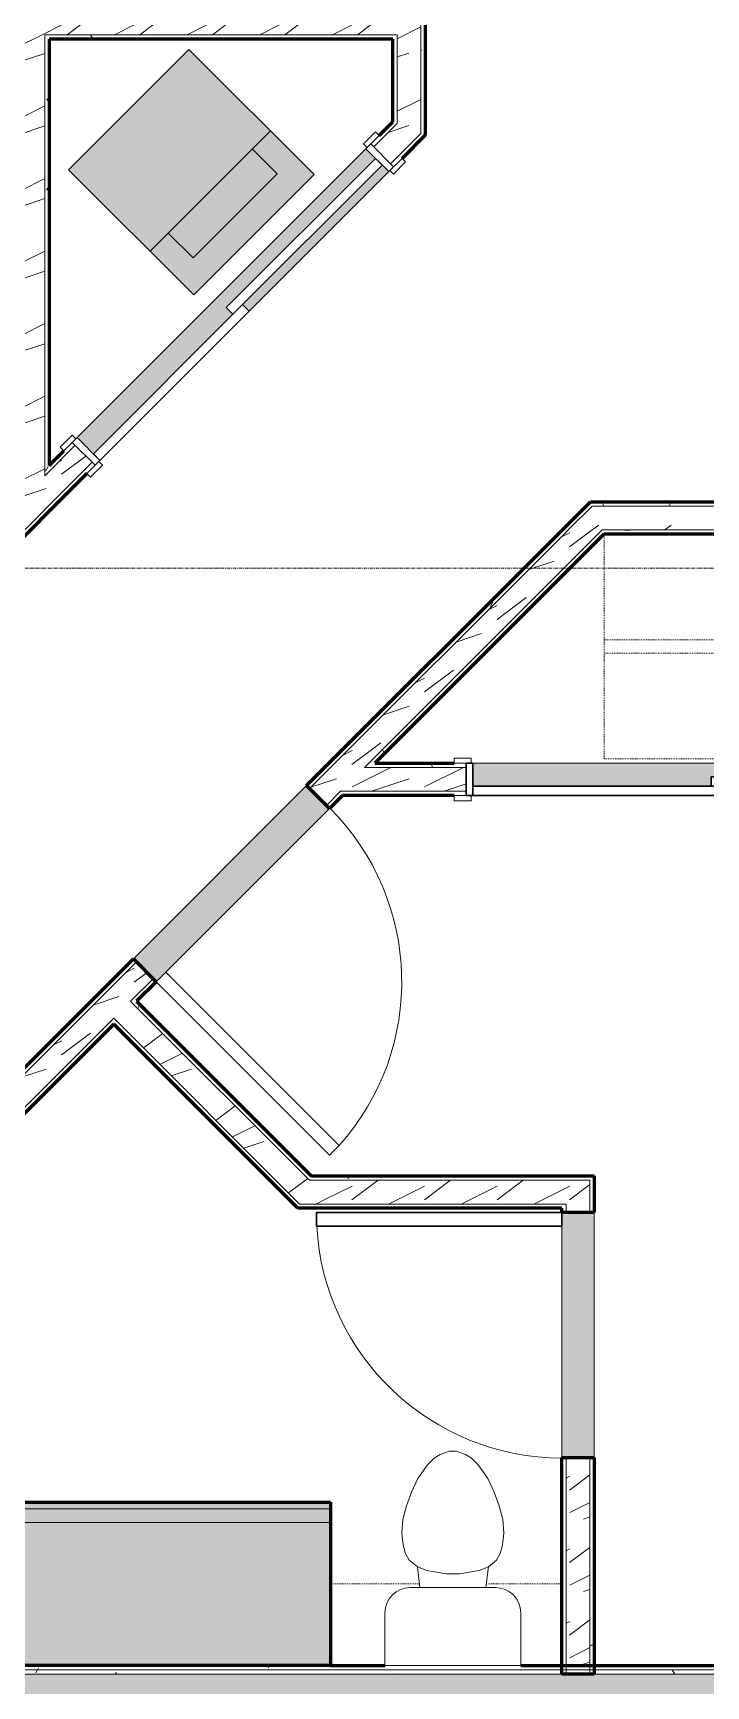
# Model space of a CAD drawing. Header units: inches. Extents: x -4061 to -1937, y 10959 to 12323.
# Drawn here: x -2349.9 to -2251.1, y 11683 to 11925.8 of the extents above; entities that cross this region are included whole.
import ezdxf

# ---------------------------------------------------------------- set-up
doc = ezdxf.new("R2010")
doc.units = ezdxf.units.IN
doc.header["$MEASUREMENT"] = 0
doc.linetypes.add('Dash', pattern=[0.25, 0.125, -0.125])
doc.linetypes.add('Grid Line 1_2_', pattern=[0.875, 0.5, -0.125, 0.125, -0.125])
for name, color, linetype, lineweight in [('0-1', 7, 'Continuous', 5), ('0-2', 250, 'Continuous', 9), ('A-DOOR-1', 250, 'Continuous', 9), ('A-DOOR-2', 50, 'Continuous', 30), ('A-DOOR-FRAM-1', 50, 'Continuous', 30), ('A-WALL', 113, 'Continuous', 18), ('A-WALL-1', 8, 'Continuous', 5), ('A-WALL-2', 10, 'Continuous', 60), ('A-WALL-3', 7, 'Continuous', 18), ('A-WALL-PATT-1', 250, 'Continuous', 9), ('A-WALL-PATT-2', 55, 'Continuous', 9), ('A-WALL-PATT-6', 111, 'Continuous', 9), ('I-WALL-2', 2, 'Continuous', 60), ('P-SANR-FIXT-1', 55, 'Continuous', 9), ('P-SANR-FIXT-2', 250, 'Continuous', 9), ('Q-CASE-1', 53, 'Continuous', 9), ('Q-CASE-2', 10, 'Continuous', 60), ('Q-CASE-3', 250, 'Continuous', 9), ('Q-CASE-HDLN-1', 250, 'Dash', 9), ('S-GRID-1', 1, 'Grid Line 1_2_', 9)]:
    doc.layers.add(name, color=color, linetype=linetype, lineweight=lineweight)
pattern_1 = [(0, (0, 0), (20.48, 5.12), [0.845, -14.515, 0.845, -14.515, -81.92]), (0, (0, 0), (20.48, 5.12), [-30.72, 0.845, -29.875, 0.845, -14.515, -35.84]), (0, (0, 0), (20.48, 5.12), [-76.8, 0.845, -9.395, 0.845, -24.755]), (120, (7.68, 2.56), (-14.67405, 15.1762003), [0.845, -14.515, 0.845, -14.515, -81.92]), (120, (7.68, 2.56), (-14.67405, 15.1762003), [-30.72, 0.845, -29.875, 0.845, -14.515, -35.84]), (120, (7.68, 2.56), (-14.67405, 15.1762003), [-76.8, 0.845, -9.395, 0.845, -24.755]), (240, (10.24, 12.8), (-5.80595, -20.2962003), [0.845, -14.515, 0.845, -14.515, -81.92]), (240, (10.24, 12.8), (-5.80595, -20.2962003), [-30.72, 0.845, -29.875, 0.845, -14.515, -35.84]), (240, (10.24, 12.8), (-5.80595, -20.2962003), [-76.8, 0.845, -9.395, 0.845, -24.755])]
pattern_2 = [(216.87, (4.265, 10.662), (31.9871619, 21.32545714), [5.331, -47.981]), (206.565, (10.662, 7.464), (-10.662476, -10.6620098), [11.921, -11.921]), (198.435, (10.662, 2.132), (-21.32449365, -10.6625869), [6.744, -26.974])]

# ---------------------------------------------------------------- blocks, each defined once
blk = doc.blocks.new('Single-Flush - 36_ x 84_-1372839-ENLARGED RCP - 2ND FLOOR PLAN - EAST')
at = {"layer": 'A-DOOR-1'}
blk.add_arc((18, 2.37), 36.07, 93.1789, 180, dxfattribs=at)
at = {"layer": 'A-DOOR-2'}
for p, q in [((16, 2.37), (16, 38.39)), ((18, 38.39), (16, 38.39)), ((18, 2.37), (18, 38.39)), ((18, 2.37), (16, 2.37))]:
    blk.add_line(p, q, dxfattribs=at)
blk = doc.blocks.new('OD_CW_Closet - OD_CW_Closet-2069095-ENLARGED RCP - 2ND FLOOR PLAN - EAST')
at = {"layer": 'Q-CASE-HDLN-1'}
for p, q in [((0.74, 9), (25.09, 9)), ((0.74, -22.35), (0.74, 7.65)), ((27.59, 9), (100.09, 9)), ((105.09, 9), (158.05, 9)), ((158.05, 9), (158.05, -24)), ((0.74, -6.5), (158.05, -6.5)), ((0.74, -8.5), (158.05, -8.5))]:
    blk.add_line(p, q, dxfattribs=at)
blk = doc.blocks.new('FOLDING_SLIDING CLOSET - 72_ x 80_-1372885-ENLARGED RCP - 2ND FLOOR PLAN - EAST')
at = {"layer": 'A-DOOR-1'}
for p, q in [((-38.75, 3.25), (-36.25, 3.25)), ((-38.75, 2.5), (-38.75, 3.25)), ((-36.25, 2.5), (-38.75, 2.5)), ((-36.25, 3.25), (-36.25, 2.5)), ((36.25, 3.25), (38.75, 3.25)), ((36.25, 2.5), (36.25, 3.25)), ((38.75, 2.5), (36.25, 2.5)), ((38.75, 3.25), (38.75, 2.5)), ((-38.75, -2.25), (-36.25, -2.25)), ((-38.75, -3), (-38.75, -2.25)), ((-36.25, -2.25), (-36.25, -3)), ((36.25, -2.25), (38.75, -2.25)), ((36.25, -3), (36.25, -2.25)), ((38.75, -2.25), (38.75, -3)), ((-36.25, -3), (-38.75, -3)), ((38.75, -3), (36.25, -3))]:
    blk.add_line(p, q, dxfattribs=at)
at = {"layer": 'A-DOOR-2'}
for p, q in [((-1, 0.5), (36, 0.5)), ((-1, -0.875), (-1, 0.5)), ((36, 0.5), (36, -0.875)), ((-36, -0.875), (1, -0.875)), ((-36, -2.25), (-36, -0.875)), ((1, -2.25), (-36, -2.25)), ((36, -0.875), (-1, -0.875)), ((1, -0.875), (1, -2.25))]:
    blk.add_line(p, q, dxfattribs=at)
at = {"layer": 'A-DOOR-FRAM-1'}
for p, q in [((-37, 2.5), (-36, 2.5)), ((-37, -2.25), (-37, 2.5)), ((-36, 2.5), (-36, -2.25)), ((36, 2.5), (37, 2.5)), ((36, -2.25), (36, 2.5)), ((37, 2.5), (37, -2.25)), ((-36, -2.25), (-37, -2.25)), ((37, -2.25), (36, -2.25))]:
    blk.add_line(p, q, dxfattribs=at)
blk = doc.blocks.new('Stacked Washer and Dryer - 26_x25_ - Private-1372850-ENLARGED RCP - 2ND FLOOR PLAN - EAST')
at = {"layer": 'P-SANR-FIXT-1'}
blk.add_hatch(color=256, dxfattribs=at).paths.add_polyline_path([(5.39, 12.5), (0, 12.5), (0, -12.5), (26, -12.5), (26, 12.5)], flags=0)
at = {"layer": 'P-SANR-FIXT-2'}
for p, q in [((26, 12.5), (0, 12.5)), ((0, -12.5), (0, 12.5)), ((16.91, -12.5), (16.91, 12.5)), ((26, 12.5), (26, -12.5)), ((22.09, 8.75), (16.91, 8.75)), ((22.09, -8.75), (22.09, 8.75)), ((16.91, -8.75), (22.09, -8.75)), ((0, -12.5), (26, -12.5))]:
    blk.add_line(p, q, dxfattribs=at)
blk = doc.blocks.new('FOLDING_SLIDING CLOSET - 60_ x 80_-1494136-ENLARGED RCP - 2ND FLOOR PLAN - EAST')
at = {"layer": 'A-DOOR-1'}
for p, q in [((-32.75, 3.25), (-30.25, 3.25)), ((-32.75, 2.5), (-32.75, 3.25)), ((-30.25, 2.5), (-32.75, 2.5)), ((-30.25, 3.25), (-30.25, 2.5)), ((30.25, 3.25), (32.75, 3.25)), ((30.25, 2.5), (30.25, 3.25)), ((32.75, 2.5), (30.25, 2.5)), ((32.75, 3.25), (32.75, 2.5)), ((-32.75, -2.25), (-30.25, -2.25)), ((-32.75, -3), (-32.75, -2.25)), ((-30.25, -2.25), (-30.25, -3)), ((30.25, -2.25), (32.75, -2.25)), ((30.25, -3), (30.25, -2.25)), ((32.75, -2.25), (32.75, -3)), ((-30.25, -3), (-32.75, -3)), ((32.75, -3), (30.25, -3))]:
    blk.add_line(p, q, dxfattribs=at)
at = {"layer": 'A-DOOR-2'}
for p, q in [((-1, 0.5), (30, 0.5)), ((-1, -0.88), (-1, 0.5)), ((30, 0.5), (30, -0.88)), ((-30, -0.88), (1, -0.88)), ((-30, -2.25), (-30, -0.88)), ((1, -2.25), (-30, -2.25)), ((30, -0.88), (-1, -0.88)), ((1, -0.88), (1, -2.25))]:
    blk.add_line(p, q, dxfattribs=at)
at = {"layer": 'A-DOOR-FRAM-1'}
for p, q in [((-31, 2.5), (-30, 2.5)), ((-31, -2.25), (-31, 2.5)), ((-30, 2.5), (-30, -2.25)), ((30, 2.5), (31, 2.5)), ((30, -2.25), (30, 2.5)), ((31, 2.5), (31, -2.25)), ((-30, -2.25), (-31, -2.25)), ((31, -2.25), (30, -2.25))]:
    blk.add_line(p, q, dxfattribs=at)
blk = doc.blocks.new('OD_CW_Base Cabinet - OD_CW_Base Cabinet-1866993-ENLARGED RCP - 2ND FLOOR PLAN - EAST')
at = {"layer": 'Q-CASE-1'}
for points in [[(51.7, -1), (53.33, -1), (53.33, 0), (0.74, 0), (0.74, -1)], [(0.74, -3), (53.33, -3), (53.33, -1), (0.74, -1)], [(51.7, -24), (53.33, -24), (53.33, -3), (0.74, -3), (0.74, -24)]]:
    blk.add_hatch(color=256, dxfattribs=at).paths.add_polyline_path(points, flags=0)
at = {"layer": 'Q-CASE-2'}
for p, q in [((0.74, -24), (0.74, 0)), ((0.74, 0), (53.33, 0)), ((53.33, 0), (53.33, -24)), ((53.33, -24), (0.74, -24))]:
    blk.add_line(p, q, dxfattribs=at)
at = {"layer": 'Q-CASE-3'}
for p, q in [((0.74, 0), (0.74, -1)), ((53.33, 0), (0.74, 0)), ((53.33, -1), (0.74, -1)), ((0.74, -1), (0.74, -3)), ((53.33, -1), (0.74, -1)), ((53.33, -1), (53.33, 0)), ((53.33, -3), (53.33, -1)), ((0.74, -3), (0.74, -24)), ((53.33, -3), (0.74, -3)), ((53.33, -24), (53.33, -3)), ((53.33, -24), (0.74, -24))]:
    blk.add_line(p, q, dxfattribs=at)
blk = doc.blocks.new('Toilet-Domestic-3D - Toilet-Domestic-3D-1372870-ENLARGED RCP - 2ND FLOOR PLAN - EAST')
at = {"layer": 'P-SANR-FIXT-2'}
for p, q in [((-5.13, 8), (-3.74, 10)), ((-3.74, 10), (-2.74, 11)), ((-2.74, 11), (-1.87, 11.5)), ((-1.87, 11.5), (-0.5, 12)), ((-0.5, 12), (0.5, 12)), ((0.5, 12), (1.87, 11.5)), ((1.87, 11.5), (2.74, 11)), ((2.74, 11), (3.74, 10)), ((3.74, 10), (5.13, 8)), ((-6.06, 6), (-5.13, 8)), ((5.13, 8), (6.06, 6)), ((-6.79, 4), (-6.06, 6)), ((6.06, 6), (6.79, 4)), ((-7.33, 1.99), (-6.79, 4)), ((6.79, 4), (7.33, 1.99)), ((-7.5, 0), (-7.33, 1.99)), ((7.33, 1.99), (7.5, 0)), ((-7.41, -1), (-7.5, 0)), ((-7.24, -2), (-7.41, -1)), ((-6.97, -3), (-7.24, -2)), ((7.24, -2), (6.97, -3)), ((7.41, -1), (7.24, -2)), ((7.5, 0), (7.41, -1)), ((-6.4, -4), (-6.97, -3)), ((-5.21, -5), (-6.4, -4)), ((6.4, -4), (5.21, -5)), ((6.97, -3), (6.4, -4)), ((-3.84, -5.5), (-5.21, -5)), ((-4.86, -8.02), (-5.21, -5)), ((-1, -6), (-3.84, -5.5)), ((1, -6), (-1, -6)), ((3.84, -5.5), (1, -6)), ((5.21, -5), (3.84, -5.5)), ((4.86, -8.02), (5.21, -5)), ((6.25, -8.02), (-6.25, -8.02)), ((-9.98, -11.75), (-9.98, -19.48)), ((9.98, -19.48), (9.98, -11.75)), ((-9.98, -19.48), (9.98, -19.48))]:
    blk.add_line(p, q, dxfattribs=at)
for centre, start, end in [((-6.25, -11.75), 90, 180), ((6.25, -11.75), 0, 90)]:
    blk.add_arc(centre, 3.73, start, end, dxfattribs=at)
blk = doc.blocks.new('OD_CW_Upper Cabinet - OD_CW_Upper Cabinet-V21-ENLARGED RCP - 2ND FLOOR PLAN - EAST')
at = {"layer": 'Q-CASE-HDLN-1'}
for p, q in [((0.74, 12), (11.81, 12)), ((21.66, 12), (34.74, 12))]:
    blk.add_line(p, q, dxfattribs=at)
blk = doc.blocks.new('CTR - 1st Phase - Unit Layouts_rvt-1-ENLARGED RCP - 2ND FLOOR PLAN - EAST')
at = {"layer": 'A-WALL-1'}
h = blk.add_hatch(color=256, dxfattribs=at)
h.paths.add_polyline_path([(-2341.07, 11864.02), (-2320.56, 11884.53), (-2321.53, 11885.5), (-2299.61, 11907.42), (-2301.03, 11908.83), (-2343.45, 11866.41), (-2341.24, 11864.2)], flags=0)
h.paths.add_polyline_path([(-2318.17, 11884.97), (-2297.67, 11905.47), (-2298.64, 11906.45), (-2319.14, 11885.94)], flags=0)
h = blk.add_hatch(color=256, dxfattribs=at)
h.paths.add_polyline_path([(-2248.32, 11813.8), (-2213.32, 11813.8), (-2213.32, 11815.18), (-2248.32, 11815.18), (-2248.32, 11814.83)], flags=0)
h.paths.add_polyline_path([(-2250.32, 11815.18), (-2250.32, 11816.55), (-2213.32, 11816.55), (-2213.32, 11818.55), (-2285.32, 11818.55), (-2285.32, 11815.18), (-2266.97, 11815.18)], flags=0)
for points in [[(-2331.83, 11786.46), (-2306.38, 11811.91), (-2309.73, 11815.27), (-2335.19, 11789.82), (-2332.27, 11786.9)], [(-2268.12, 11716.54), (-2267.5, 11716.54), (-2267.5, 11752.54), (-2272.25, 11752.54), (-2272.25, 11716.54), (-2271.62, 11716.54)]]:
    blk.add_hatch(color=256, dxfattribs=at).paths.add_polyline_path(points, flags=0)
at = {"layer": 'A-WALL-PATT-1'}
h = blk.add_hatch(dxfattribs=at)
h.set_pattern_fill('FP_1', color=256, style=0, pattern_type=2)
h.set_pattern_definition(pattern_1)
h.paths.add_polyline_path([(-2297.07, 11912.78), (-2296.45, 11913.41), (-2296.45, 11925.58), (-2297.07, 11925.58), (-2297.07, 11924.95)], flags=0)
h.paths.add_polyline_path([(-2297.07, 11929.08), (-2296.45, 11929.08), (-2296.45, 11935.33), (-2297.07, 11935.33), (-2297.07, 11929.7)], flags=0)
h.paths.add_polyline_path([(-2297.07, 11971.33), (-2296.45, 11971.33), (-2296.45, 12110.34), (-2297.07, 12110.34), (-2297.07, 12009.58)], flags=0)
h = blk.add_hatch(dxfattribs=at)
h.set_pattern_fill('FP_1', color=256, style=0, pattern_type=2)
h.set_pattern_definition(pattern_1)
h.paths.add_polyline_path([(-2292.95, 11911.08), (-2292.32, 11911.7), (-2292.32, 11935.33), (-2292.95, 11935.33), (-2292.95, 11911.7)], flags=0)
h.paths.add_polyline_path([(-2292.32, 11971.33), (-2292.32, 12110.34), (-2292.95, 12110.34), (-2292.95, 11971.33)], flags=0)
h = blk.add_hatch(dxfattribs=at)
h.set_pattern_fill('FP_1', color=256, style=0, pattern_type=2)
h.set_pattern_definition(pattern_1)
h.paths.add_polyline_path([(-2297.07, 11924.95), (-2297.07, 11925.58), (-2348.17, 11925.58), (-2348.17, 11924.95), (-2307.87, 11924.95)], flags=0)
h.paths.add_polyline_path([(-2351.67, 11924.95), (-2351.67, 11925.58), (-2418.2, 11925.58), (-2418.2, 11924.95), (-2352.3, 11924.95)], flags=0)
h.paths.add_polyline_path([(-2452.2, 11924.95), (-2452.2, 11925.58), (-2455.82, 11925.58), (-2455.82, 11924.95), (-2455.2, 11924.95)], flags=0)
h.paths.add_polyline_path([(-2459.32, 11924.95), (-2459.32, 11925.58), (-2519.95, 11925.57), (-2519.95, 11924.95), (-2459.95, 11924.95)], flags=0)
h = blk.add_hatch(dxfattribs=at)
h.set_pattern_fill('FP_1', color=256, style=0, pattern_type=2)
h.set_pattern_definition(pattern_1)
h.paths.add_polyline_path([(-2348.17, 11861.68), (-2347.55, 11862.34), (-2347.55, 11924.95), (-2348.17, 11924.95), (-2348.17, 11862.34)], flags=0)
h = blk.add_hatch(dxfattribs=at)
h.set_pattern_fill('FP_1', color=256, style=0, pattern_type=2)
h.set_pattern_definition(pattern_1)
h.paths.add_polyline_path([(-2480.62, 11728.35), (-2440.59, 11768.38), (-2441.03, 11768.83), (-2481.06, 11728.8)], flags=0)
h.paths.add_polyline_path([(-2415.13, 11793.84), (-2411.42, 11797.55), (-2411.86, 11797.99), (-2415.58, 11794.28)], flags=0)
h.paths.add_polyline_path([(-2408.95, 11800.03), (-2351.67, 11857.3), (-2351.67, 11858.18), (-2409.39, 11800.47)], flags=0)
h.paths.add_polyline_path([(-2348.17, 11860.8), (-2343.72, 11865.26), (-2344.16, 11865.7), (-2348.17, 11861.68), (-2348.17, 11861.09)], flags=0)
h.paths.add_polyline_path([(-2299.88, 11909.1), (-2296.45, 11912.53), (-2296.45, 11913.41), (-2300.32, 11909.54)], flags=0)
h = blk.add_hatch(dxfattribs=at)
h.set_pattern_fill('FP_1', color=256, style=0, pattern_type=2)
h.set_pattern_definition(pattern_1)
h.paths.add_polyline_path([(-2477.79, 11725.53), (-2477.61, 11725.7), (-2477.53, 11725.61), (-2437.67, 11765.47), (-2438.12, 11765.91), (-2478.15, 11725.88), (-2477.97, 11725.7)], flags=0)
h.paths.add_polyline_path([(-2412.22, 11790.92), (-2340.8, 11862.34), (-2341.24, 11862.78), (-2412.66, 11791.37)], flags=0)
h.paths.add_polyline_path([(-2296.96, 11906.18), (-2292.32, 11910.82), (-2292.32, 11911.7), (-2297.4, 11906.62)], flags=0)
h = blk.add_hatch(dxfattribs=at)
h.set_pattern_fill('FP_1', color=256, style=0, pattern_type=2)
h.set_pattern_definition(pattern_1)
h.paths.add_polyline_path([(-2438.19, 11685.93), (-2438.17, 11685.99), (-2438.25, 11685.99)], flags=0)
h.paths.add_polyline_path([(-2437.31, 11686.81), (-2427.59, 11696.53), (-2428.03, 11696.98), (-2437.75, 11687.25), (-2437.37, 11686.87)], flags=0)
h.paths.add_polyline_path([(-2375.26, 11748.86), (-2334.75, 11789.37), (-2335.19, 11789.82), (-2375.7, 11749.3)], flags=0)
h.paths.add_polyline_path([(-2309.29, 11814.83), (-2267.79, 11856.33), (-2268.68, 11856.33), (-2309.73, 11815.27)], flags=0)
h = blk.add_hatch(dxfattribs=at)
h.set_pattern_fill('FP_1', color=256, style=0, pattern_type=2)
h.set_pattern_definition(pattern_1)
h.paths.add_polyline_path([(-2268.68, 11856.33), (-2242.9, 11856.33), (-2242.9, 11856.95), (-2268.05, 11856.95)], flags=0)
h.paths.add_polyline_path([(-2167.48, 11856.33), (-2076.17, 11856.33), (-2076.17, 11856.95), (-2239.4, 11856.95), (-2239.4, 11856.33), (-2203.03, 11856.33)], flags=0)
h = blk.add_hatch(dxfattribs=at)
h.set_pattern_fill('FP_1', color=256, style=0, pattern_type=2)
h.set_pattern_definition(pattern_1)
h.paths.add_polyline_path([(-2432.96, 11685.99), (-2432.3, 11685.99), (-2424.67, 11693.62), (-2425.11, 11694.06), (-2433.18, 11685.99)], flags=0)
h.paths.add_polyline_path([(-2372.34, 11745.94), (-2367.86, 11750.43), (-2368.3, 11750.87), (-2372.79, 11746.39)], flags=0)
h.paths.add_polyline_path([(-2365.38, 11752.9), (-2337.63, 11780.66), (-2338.07, 11781.1), (-2365.83, 11753.35)], flags=0)
h.paths.add_polyline_path([(-2335.15, 11783.13), (-2331.83, 11786.46), (-2332.27, 11786.9), (-2335.6, 11783.58)], flags=0)
h.paths.add_polyline_path([(-2306.38, 11811.91), (-2303.86, 11814.43), (-2304.74, 11814.43), (-2306.82, 11812.35)], flags=0)
h.paths.add_polyline_path([(-2300.36, 11817.93), (-2266.08, 11852.2), (-2266.97, 11852.2), (-2301.24, 11817.93)], flags=0)
h = blk.add_hatch(dxfattribs=at)
h.set_pattern_fill('FP_1', color=256, style=0, pattern_type=2)
h.set_pattern_definition(pattern_1)
h.paths.add_polyline_path([(-2266.97, 11852.2), (-2108.1, 11852.2), (-2108.1, 11852.83), (-2266.34, 11852.83)], flags=0)
h.paths.add_polyline_path([(-2104.6, 11852.2), (-2076.17, 11852.2), (-2076.17, 11852.83), (-2104.6, 11852.83)], flags=0)
h = blk.add_hatch(dxfattribs=at)
h.set_pattern_fill('FP_1', color=256, style=0, pattern_type=2)
h.set_pattern_definition(pattern_1)
h.paths.add_polyline_path([(-2286.32, 11817.93), (-2286.32, 11818.55), (-2299.73, 11818.55), (-2300.36, 11817.93), (-2288.1, 11817.93)], flags=0)
h.paths.add_polyline_path([(-2208.82, 11817.93), (-2208.82, 11818.55), (-2212.32, 11818.55), (-2212.32, 11817.93), (-2210.57, 11817.93)], flags=0)
h.paths.add_polyline_path([(-2093.26, 11817.93), (-2076.17, 11817.93), (-2076.17, 11818.55), (-2104.6, 11818.55), (-2104.6, 11817.93), (-2101.05, 11817.93)], flags=0)
h.paths.add_polyline_path([(-2108.1, 11817.93), (-2108.1, 11818.55), (-2134.82, 11818.55), (-2134.82, 11817.93), (-2108.72, 11817.93)], flags=0)
h = blk.add_hatch(dxfattribs=at)
h.set_pattern_fill('FP_1', color=256, style=0, pattern_type=2)
h.set_pattern_definition(pattern_1)
h.paths.add_polyline_path([(-2304.48, 11813.8), (-2286.32, 11813.8), (-2286.32, 11814.43), (-2303.86, 11814.43)], flags=0)
h.paths.add_polyline_path([(-2210.57, 11813.8), (-2208.82, 11813.8), (-2208.82, 11814.43), (-2212.32, 11814.43), (-2212.32, 11813.8)], flags=0)
h.paths.add_polyline_path([(-2076.8, 11813.8), (-2076.17, 11813.8), (-2076.17, 11814.43), (-2134.82, 11814.43), (-2134.82, 11813.8), (-2077.93, 11813.8)], flags=0)
h = blk.add_hatch(dxfattribs=at)
h.set_pattern_fill('FP_1', color=256, style=0, pattern_type=2)
h.set_pattern_definition(pattern_1)
h.paths.add_polyline_path([(-2309.31, 11757.29), (-2308.42, 11757.29), (-2334.71, 11783.58), (-2335.15, 11783.13), (-2310.76, 11758.74)], flags=0)
h = blk.add_hatch(dxfattribs=at)
h.set_pattern_fill('FP_1', color=256, style=0, pattern_type=2)
h.set_pattern_definition(pattern_1)
h.paths.add_polyline_path([(-2267.5, 11757.29), (-2267.5, 11757.91), (-2309.05, 11757.91), (-2308.42, 11757.29), (-2268.12, 11757.29)], flags=0)
h = blk.add_hatch(dxfattribs=at)
h.set_pattern_fill('FP_1', color=256, style=0, pattern_type=2)
h.set_pattern_definition(pattern_1)
h.paths.add_polyline_path([(-2267.52, 11685.99), (-2267.5, 11685.99), (-2267.5, 11716.54), (-2268.12, 11716.54), (-2268.12, 11685.99)], flags=0)
h.paths.add_polyline_path([(-2268.12, 11752.54), (-2267.5, 11752.54), (-2267.5, 11757.29), (-2268.12, 11757.29), (-2268.12, 11753.16)], flags=0)
h = blk.add_hatch(dxfattribs=at)
h.set_pattern_fill('FP_1', color=256, style=0, pattern_type=2)
h.set_pattern_definition(pattern_1)
h.paths.add_polyline_path([(-2309.05, 11753.16), (-2271.62, 11753.16), (-2271.62, 11753.79), (-2310.76, 11753.79), (-2310.13, 11753.16), (-2309.31, 11753.16)], flags=0)
at = {"layer": 'A-WALL-PATT-2'}
h = blk.add_hatch(dxfattribs=at)
h.set_pattern_fill('FP_2', color=256, style=0, pattern_type=2)
h.set_pattern_definition(pattern_2)
h.paths.add_polyline_path([(-2296.45, 11912.53), (-2292.95, 11916.03), (-2292.95, 11935.33), (-2296.45, 11935.33), (-2296.45, 11912.78)], flags=0)
h.paths.add_polyline_path([(-2296.45, 11971.33), (-2292.95, 11971.33), (-2292.95, 12110.34), (-2296.45, 12110.34), (-2296.45, 12009.58)], flags=0)
h = blk.add_hatch(dxfattribs=at)
h.set_pattern_fill('FP_2', color=256, style=0, pattern_type=2)
h.set_pattern_definition(pattern_2)
h.paths.add_polyline_path([(-2296.45, 11925.58), (-2296.45, 11929.08), (-2418.2, 11929.08), (-2418.2, 11928.83), (-2382.2, 11928.83), (-2382.2, 11925.83), (-2418.2, 11925.83), (-2418.2, 11925.58), (-2297.07, 11925.58)], flags=0)
h.paths.add_polyline_path([(-2519.95, 11925.58), (-2452.2, 11925.58), (-2452.2, 11929.08), (-2520.57, 11929.08), (-2520.57, 11925.58)], flags=0)
h = blk.add_hatch(dxfattribs=at)
h.set_pattern_fill('FP_2', color=256, style=0, pattern_type=2)
h.set_pattern_definition(pattern_2)
h.paths.add_polyline_path([(-2351.67, 11857.3), (-2348.17, 11860.8), (-2348.17, 11925.58), (-2351.67, 11925.58), (-2351.67, 11857.56)], flags=0)
h = blk.add_hatch(dxfattribs=at)
h.set_pattern_fill('FP_2', color=256, style=0, pattern_type=2)
h.set_pattern_definition(pattern_2)
h.paths.add_polyline_path([(-2478.15, 11725.88), (-2438.12, 11765.91), (-2440.59, 11768.38), (-2480.62, 11728.35)], flags=0)
h.paths.add_polyline_path([(-2412.66, 11791.37), (-2341.24, 11862.78), (-2343.72, 11865.26), (-2415.13, 11793.84)], flags=0)
h.paths.add_polyline_path([(-2297.4, 11906.62), (-2292.95, 11911.08), (-2292.95, 11916.03), (-2299.88, 11909.1), (-2297.49, 11906.71)], flags=0)
h = blk.add_hatch(dxfattribs=at)
h.set_pattern_fill('FP_2', color=256, style=0, pattern_type=2)
h.set_pattern_definition(pattern_2)
h.paths.add_polyline_path([(-2271.29, 11852.83), (-2076.17, 11852.83), (-2076.17, 11856.33), (-2267.79, 11856.33)], flags=0)
h = blk.add_hatch(dxfattribs=at)
h.set_pattern_fill('FP_2', color=256, style=0, pattern_type=2)
h.set_pattern_definition(pattern_2)
h.paths.add_polyline_path([(-2437, 11684.74), (-2436.49, 11685.99), (-2437.37, 11685.99), (-2437.75, 11686.37), (-2438.19, 11685.93), (-2437.63, 11685.36)], flags=0)
h.paths.add_polyline_path([(-2436.49, 11685.99), (-2433.18, 11685.99), (-2425.11, 11694.06), (-2427.59, 11696.53), (-2437.31, 11686.81), (-2436.75, 11686.25)], flags=0)
h.paths.add_polyline_path([(-2372.79, 11746.39), (-2332.27, 11786.9), (-2334.75, 11789.37), (-2375.26, 11748.86), (-2372.87, 11746.47)], flags=0)
h.paths.add_polyline_path([(-2306.82, 11812.35), (-2266.34, 11852.83), (-2271.29, 11852.83), (-2309.29, 11814.83), (-2307.87, 11813.41)], flags=0)
h = blk.add_hatch(dxfattribs=at)
h.set_pattern_fill('FP_2', color=256, style=0, pattern_type=2)
h.set_pattern_definition(pattern_2)
h.paths.add_polyline_path([(-2304.74, 11814.43), (-2286.32, 11814.43), (-2286.32, 11817.93), (-2301.24, 11817.93), (-2304.34, 11814.83)], flags=0)
h.paths.add_polyline_path([(-2212.32, 11814.43), (-2208.82, 11814.43), (-2208.82, 11817.93), (-2212.32, 11817.93)], flags=0)
h.paths.add_polyline_path([(-2076.17, 11814.43), (-2076.17, 11817.93), (-2134.82, 11817.93), (-2134.82, 11814.43), (-2076.8, 11814.43)], flags=0)
h = blk.add_hatch(dxfattribs=at)
h.set_pattern_fill('FP_2', color=256, style=0, pattern_type=2)
h.set_pattern_definition(pattern_2)
h.paths.add_polyline_path([(-2310.76, 11753.79), (-2305.81, 11753.79), (-2335.6, 11783.58), (-2338.07, 11781.1), (-2331.84, 11774.87)], flags=0)
h = blk.add_hatch(dxfattribs=at)
h.set_pattern_fill('FP_2', color=256, style=0, pattern_type=2)
h.set_pattern_definition(pattern_2)
h.paths.add_polyline_path([(-2304.92, 11753.79), (-2268.12, 11753.79), (-2268.12, 11757.29), (-2309.31, 11757.29), (-2305.81, 11753.79)], flags=0)
h = blk.add_hatch(dxfattribs=at)
h.set_pattern_fill('FP_2', color=256, style=0, pattern_type=2)
h.set_pattern_definition(pattern_2)
h.paths.add_polyline_path([(-2271.62, 11685.99), (-2268.12, 11685.99), (-2268.12, 11716.54), (-2271.62, 11716.54), (-2271.62, 11699.7)], flags=0)
h.paths.add_polyline_path([(-2268.12, 11752.54), (-2268.12, 11753.79), (-2271.62, 11753.79), (-2271.62, 11752.54), (-2268.34, 11752.54)], flags=0)
at = {"layer": 'A-WALL-2'}
for p, q in [((-2292.32, 11935.33), (-2292.32, 11917.53)), ((-2297.07, 11924.95), (-2347.55, 11924.95)), ((-2347.55, 11924.95), (-2347.55, 11862.31)), ((-2297.07, 11912.78), (-2297.07, 11924.95)), ((-2292.32, 11917.53), (-2292.32, 11911.7)), ((-2299.08, 11910.78), (-2297.07, 11912.78)), ((-2292.32, 11911.7), (-2292.32, 11910.82)), ((-2292.32, 11910.82), (-2295.72, 11907.42)), ((-2347.55, 11862.31), (-2345.4, 11864.46)), ((-2342.04, 11861.1), (-2412.22, 11790.92)), ((-2272.8, 11852.2), (-2268.68, 11856.33)), ((-2268.68, 11856.33), (-2268.05, 11856.95)), ((-2268.05, 11856.95), (-2243.53, 11856.95)), ((-2309.73, 11815.27), (-2272.8, 11852.2)), ((-2266.08, 11852.2), (-2299.73, 11818.55)), ((-2108.72, 11852.2), (-2266.08, 11852.2)), ((-2299.73, 11818.55), (-2288.07, 11818.55)), ((-2306.38, 11811.91), (-2309.73, 11815.27)), ((-2304.48, 11813.8), (-2306.38, 11811.91)), ((-2288.07, 11813.8), (-2304.48, 11813.8)), ((-2374.47, 11750.54), (-2335.19, 11789.82)), ((-2335.19, 11789.82), (-2331.83, 11786.46)), ((-2331.83, 11786.46), (-2334.71, 11783.58)), ((-2334.71, 11783.58), (-2309.05, 11757.91)), ((-2338.07, 11780.22), (-2364.94, 11753.35)), ((-2311.02, 11753.16), (-2338.07, 11780.22)), ((-2309.05, 11757.91), (-2267.5, 11757.91)), ((-2267.5, 11757.91), (-2267.5, 11757.29)), ((-2267.5, 11757.29), (-2267.5, 11753.16)), ((-2310.13, 11753.16), (-2311.02, 11753.16)), ((-2304.3, 11753.16), (-2310.13, 11753.16)), ((-2272.25, 11753.16), (-2304.3, 11753.16)), ((-2272.25, 11752.54), (-2272.25, 11753.16)), ((-2267.5, 11752.54), (-2272.25, 11752.54)), ((-2267.5, 11753.16), (-2267.5, 11752.54)), ((-2272.25, 11684.74), (-2272.25, 11716.54)), ((-2272.25, 11716.54), (-2267.5, 11716.54)), ((-2267.5, 11716.54), (-2267.5, 11684.74)), ((-2267.5, 11684.74), (-2272.25, 11684.74))]:
    blk.add_line(p, q, dxfattribs=at)
at = {"layer": 'A-WALL-3'}
for p, q in [((-2292.95, 11916.91), (-2292.95, 11935.33)), ((-2348.17, 11925.58), (-2297.07, 11925.58)), ((-2348.17, 11924.95), (-2348.17, 11925.58)), ((-2348.17, 11924.95), (-2348.17, 11861.68)), ((-2296.45, 11925.58), (-2297.07, 11925.58)), ((-2296.45, 11913.41), (-2296.45, 11925.58)), ((-2292.95, 11916.03), (-2292.95, 11916.91)), ((-2292.95, 11911.08), (-2292.95, 11916.03)), ((-2299.88, 11909.1), (-2296.45, 11912.53)), ((-2296.45, 11912.53), (-2296.45, 11913.41)), ((-2297.4, 11906.62), (-2292.95, 11911.08)), ((-2301.03, 11908.83), (-2343.45, 11866.41)), ((-2318.17, 11884.97), (-2297.67, 11905.47)), ((-2348.17, 11860.8), (-2343.72, 11865.26)), ((-2412.66, 11791.37), (-2341.24, 11862.78)), ((-2348.17, 11860.8), (-2348.17, 11861.68)), ((-2267.79, 11856.33), (-2271.29, 11852.83)), ((-2242.9, 11856.33), (-2267.79, 11856.33)), ((-2309.29, 11814.83), (-2271.92, 11852.2)), ((-2301.24, 11817.93), (-2266.97, 11852.2)), ((-2271.29, 11852.83), (-2271.92, 11852.2)), ((-2266.34, 11852.83), (-2266.97, 11852.2)), ((-2108.1, 11852.83), (-2266.34, 11852.83)), ((-2300.36, 11817.93), (-2301.24, 11817.93)), ((-2286.32, 11817.93), (-2300.36, 11817.93)), ((-2213.32, 11818.55), (-2285.32, 11818.55)), ((-2309.73, 11815.27), (-2335.19, 11789.82)), ((-2306.82, 11812.35), (-2304.74, 11814.43)), ((-2303.86, 11814.43), (-2304.74, 11814.43)), ((-2286.32, 11814.43), (-2303.86, 11814.43)), ((-2331.83, 11786.46), (-2306.38, 11811.91)), ((-2375.26, 11748.86), (-2334.75, 11789.37)), ((-2335.6, 11783.58), (-2332.27, 11786.9)), ((-2335.15, 11783.13), (-2335.6, 11783.58)), ((-2335.15, 11783.13), (-2309.31, 11757.29)), ((-2365.83, 11753.35), (-2338.07, 11781.1)), ((-2337.63, 11780.66), (-2338.07, 11781.1)), ((-2337.63, 11780.66), (-2310.76, 11753.79)), ((-2309.31, 11757.29), (-2308.42, 11757.29)), ((-2308.42, 11757.29), (-2268.12, 11757.29)), ((-2268.12, 11753.79), (-2268.12, 11757.29)), ((-2310.76, 11753.79), (-2305.81, 11753.79)), ((-2305.81, 11753.79), (-2304.92, 11753.79)), ((-2304.92, 11753.79), (-2271.62, 11753.79)), ((-2271.62, 11753.16), (-2271.62, 11753.79)), ((-2268.12, 11753.16), (-2268.12, 11753.79)), ((-2272.25, 11752.54), (-2272.25, 11716.54)), ((-2271.62, 11752.54), (-2271.62, 11753.16)), ((-2268.12, 11752.54), (-2268.12, 11753.16)), ((-2267.5, 11716.54), (-2267.5, 11752.54)), ((-2271.62, 11684.74), (-2271.62, 11716.54)), ((-2268.12, 11684.74), (-2268.12, 11716.54))]:
    blk.add_line(p, q, dxfattribs=at)
at = {"layer": '0-2'}
for name, p, rotation in [('Stacked Washer and Dryer - 26_x25_ - Private-1372850-ENLARGED RCP - 2ND FLOOR PLAN - EAST', (-2335.86, 11914.59), 315.0000000001177), ('FOLDING_SLIDING CLOSET - 60_ x 80_-1494136-ENLARGED RCP - 2ND FLOOR PLAN - EAST', (-2320.47, 11885.85), 45.00000000009029), ('OD_CW_Closet - OD_CW_Closet-2069095-ENLARGED RCP - 2ND FLOOR PLAN - EAST', (-2107.99, 11828.2), 180), ('Single-Flush - 36_ x 84_-1372839-ENLARGED RCP - 2ND FLOOR PLAN - EAST', (-2320.78, 11800.86), 225.0000000001034), ('Single-Flush - 36_ x 84_-1372839-ENLARGED RCP - 2ND FLOOR PLAN - EAST', (-2269.87, 11734.54), 90.00000000008643), ('OD_CW_Upper Cabinet - OD_CW_Upper Cabinet-V21-ENLARGED RCP - 2ND FLOOR PLAN - EAST', (-2271.51, 11709.99), 180)]:
    blk.add_blockref(name, p, dxfattribs=dict(at, rotation=rotation))
for name, p in [('FOLDING_SLIDING CLOSET - 72_ x 80_-1372885-ENLARGED RCP - 2ND FLOOR PLAN - EAST', (-2249.32, 11816.05)), ('Toilet-Domestic-3D - Toilet-Domestic-3D-1372870-ENLARGED RCP - 2ND FLOOR PLAN - EAST', (-2288.25, 11705.47)), ('OD_CW_Base Cabinet - OD_CW_Base Cabinet-1866993-ENLARGED RCP - 2ND FLOOR PLAN - EAST', (-2359.58, 11709.99))]:
    blk.add_blockref(name, p, dxfattribs=at)
blk = doc.blocks.new('CTR - 1st Phase - Shell_rvt-1-ENLARGED RCP - 2ND FLOOR PLAN - EAST')
at = {"layer": 'S-GRID-1'}
blk.add_line((-1936.83, 11847.19), (-4027.88, 11847.19), dxfattribs=at)

msp = doc.modelspace()

# ---------------------------------------------------------------- hatches: boundary and pattern name
at = {"layer": 'A-WALL-PATT-6'}
h = msp.add_hatch(dxfattribs=at)
h.set_pattern_fill('FP_1', color=256, style=0, pattern_type=2)
h.set_pattern_definition(pattern_1)
h.paths.add_polyline_path([(-2121.86, 11685.36), (-2076.17, 11685.36), (-2076.17, 11685.99), (-2436.49, 11685.99), (-2436.75, 11685.36), (-2123.92, 11685.36)], flags=0)
h = msp.add_hatch(dxfattribs=at)
h.set_pattern_fill('FP_4', color=256, style=0, pattern_type=2)
h.set_pattern_definition([(161.57, (0.32, 0.32), (-2.560496185, -0.000537386), [0, -18.214, 2.022, 0]), (18.43, (-0.32, 0.32), (-2.560496185, 0.000537386), [0, -18.214, 2.022, 0]), (108.43, (0.32, 0.32), (1.27922091, -6.400876726), [6.07, -14.166]), (71.57, (-0.32, 0.32), (1.27922091, 6.400876726), [6.07, -14.166])])
h.paths.add_polyline_path([(-2076.17, 11681.24), (-2076.17, 11684.74), (-2441.95, 11684.74), (-2438.45, 11681.24), (-2123.92, 11681.24)], flags=0)
h = msp.add_hatch(dxfattribs=at)
h.set_pattern_fill('FP_1', color=256, style=0, pattern_type=2)
h.set_pattern_definition(pattern_1)
h.paths.add_polyline_path([(-2103.86, 11684.74), (-2076.17, 11684.74), (-2076.17, 11685.36), (-2436.75, 11685.36), (-2437, 11684.74), (-2121.86, 11684.74)], flags=0)

# ---------------------------------------------------------------- linework, layer by layer
at = {"layer": 'A-WALL'}
for p, q in [((-2437, 11684.74), (-2076.17, 11684.74)), ((-2436.75, 11685.36), (-2076.17, 11685.36))]:
    msp.add_line(p, q, dxfattribs=at)
at = {"layer": 'I-WALL-2'}
for p, q in [((-2306.25, 11685.99), (-2298.22, 11685.99)), ((-2278.27, 11685.99), (-2076.17, 11685.99))]:
    msp.add_line(p, q, dxfattribs=at)

# ---------------------------------------------------------------- block references
at = {"layer": '0-1'}
for name in ['CTR - 1st Phase - Shell_rvt-1-ENLARGED RCP - 2ND FLOOR PLAN - EAST', 'CTR - 1st Phase - Unit Layouts_rvt-1-ENLARGED RCP - 2ND FLOOR PLAN - EAST']:
    msp.add_blockref(name, (0, 0), dxfattribs=at)

doc.saveas('drawing.dxf')
